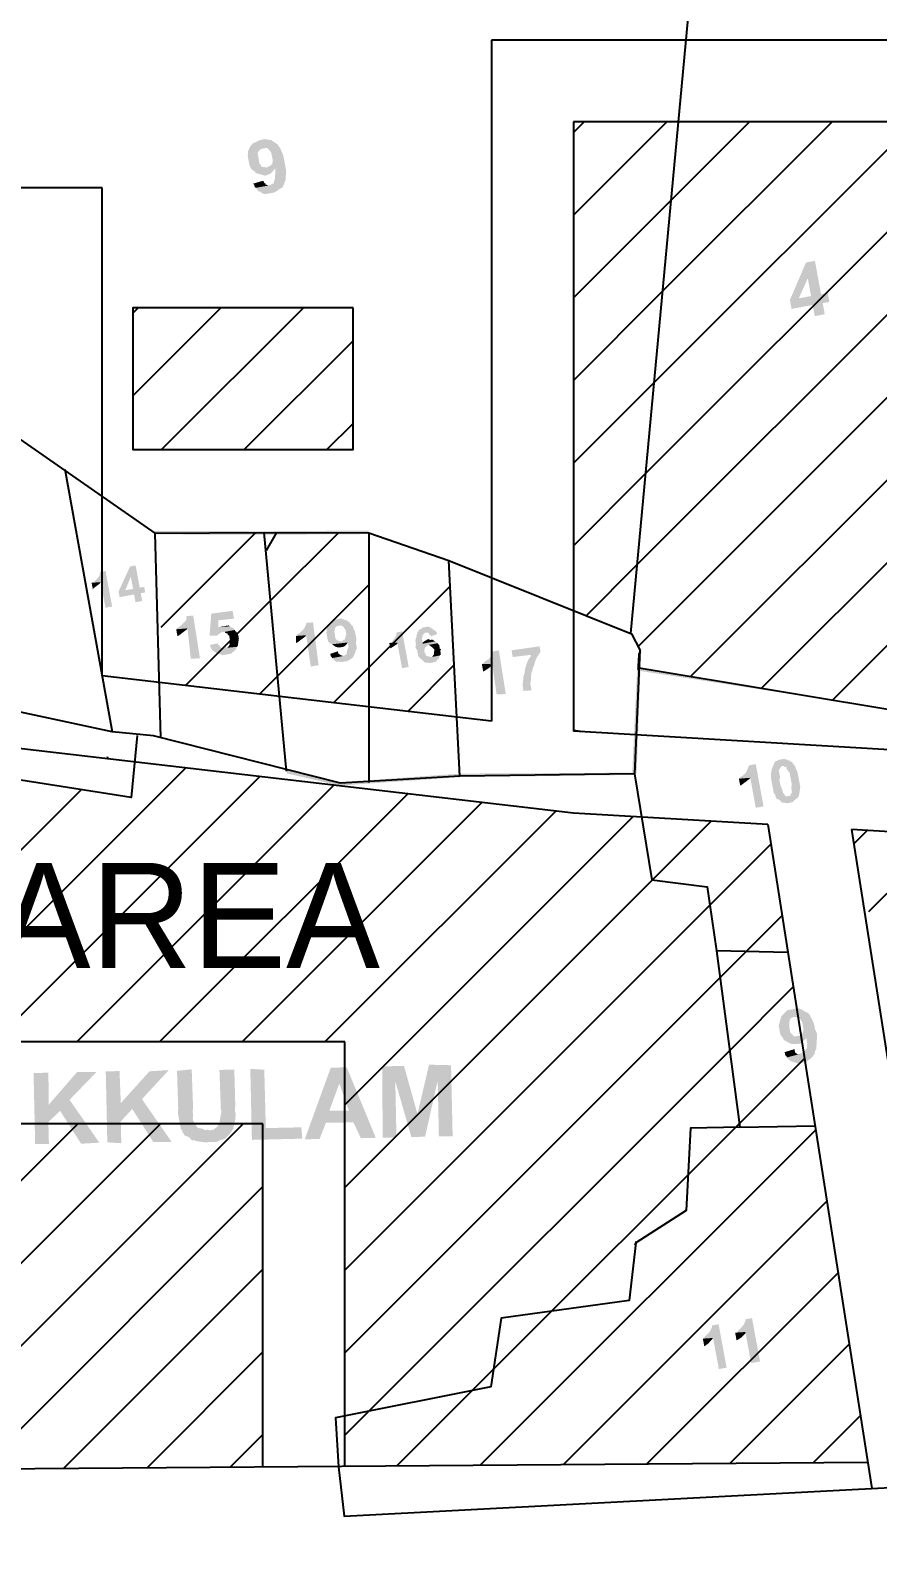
# Model space of a CAD drawing. Header units: metres. Extents: x 297 to 3998, y 336 to 1712.
# Drawn here: x 3137.8 to 3210.3, y 1241.3 to 1371.2 of the extents above; entities that cross this region are included whole.
import ezdxf

# ---------------------------------------------------------------- set-up
doc = ezdxf.new("R2010")
doc.units = ezdxf.units.M
doc.header["$MEASUREMENT"] = 0
doc.styles.get("Standard").update_dxf_attribs({"font": 'CENSCBK.TTF'})
pattern_1 = [(45, (-2513.5867, 677.9554), (-3.535534, 3.535534), [])]

msp = doc.modelspace()

# ---------------------------------------------------------------- hatches: boundary and pattern name
h = msp.add_hatch()
h.set_pattern_fill('ANSI31', color=2, scale=40, style=0)
h.set_pattern_definition(pattern_1)
h.paths.add_polyline_path([(3193.208, 1363.319), (3184.256, 1363.319), (3184.256, 1321.501), (3189.13, 1319.544)])
h = msp.add_hatch()
h.set_pattern_fill('ANSI31', color=2, scale=40, style=0)
h.set_pattern_definition(pattern_1)
h.paths.add_polyline_path([(3218.797, 1363.319), (3193.208, 1363.319), (3189.13, 1319.544), (3189.235, 1319.501), (3189.937, 1318.134), (3189.869, 1316.6), (3213.531, 1312.658), (3216.154, 1312.845), (3216.948, 1328.004), (3216.948, 1336.193), (3217.376, 1336.193)])
at = {"linetype": 'Continuous'}
for points in [[(3157.616, 1361.812), (3157.521, 1361.795), (3157.158, 1361.629), (3156.794, 1361.464), (3156.561, 1361.126), (3156.424, 1360.805), (3156.399, 1360.407), (3156.469, 1360.026), (3156.539, 1359.645), (3156.704, 1359.282), (3156.817, 1359.204), (3158.055, 1359.432), (3157.96, 1359.415), (3157.752, 1359.475), (3157.656, 1359.457), (3157.544, 1359.535), (3157.526, 1359.63), (3157.413, 1359.708), (3157.396, 1359.803), (3157.378, 1359.898), (3157.326, 1360.184), (3157.238, 1360.66), (3157.393, 1360.885), (3157.566, 1361.016), (3157.661, 1361.033), (3158.977, 1361.374), (3158.864, 1361.452), (3158.638, 1361.607), (3158.413, 1361.762), (3158.11, 1361.805), (3157.807, 1361.847), (3157.711, 1361.83)], [(3158.977, 1361.374), (3157.661, 1361.033), (3157.757, 1361.051), (3158.042, 1361.103), (3158.285, 1360.853), (3158.415, 1360.68), (3158.486, 1360.299), (3158.538, 1360.013), (3158.496, 1359.71), (3158.323, 1359.58), (3158.055, 1359.432), (3156.817, 1359.204), (3156.93, 1359.126), (3157.043, 1359.049), (3158.756, 1359.365), (3158.774, 1359.269), (3158.749, 1358.871), (3158.724, 1358.473), (3158.604, 1358.057), (3158.24, 1357.891), (3157.098, 1357.681), (3157.228, 1357.508), (3157.246, 1357.413), (3157.454, 1357.353), (3157.679, 1357.197), (3157.887, 1357.137), (3158.077, 1357.172), (3158.363, 1357.225), (3158.649, 1357.277), (3158.917, 1357.425), (3159.09, 1357.556), (3159.358, 1357.703), (3159.435, 1357.816), (3159.418, 1357.911), (3159.513, 1357.929), (3159.495, 1358.024), (3159.633, 1358.345), (3159.658, 1358.743), (3159.666, 1359.237), (3159.596, 1359.618), (3159.508, 1360.094), (3159.438, 1360.474), (3159.272, 1360.838), (3159.107, 1361.201), (3158.994, 1361.279)], [(3157.677, 1358.28), (3156.837, 1358.026), (3156.95, 1357.949), (3156.967, 1357.854), (3156.985, 1357.758), (3157.098, 1357.681), (3158.24, 1357.891), (3158.145, 1357.874), (3158.032, 1357.951), (3157.937, 1357.934), (3157.92, 1358.029), (3157.807, 1358.107), (3157.789, 1358.202)], [(3157.043, 1359.049), (3157.06, 1358.954), (3157.476, 1358.833), (3157.892, 1358.713), (3158.35, 1358.896), (3158.679, 1359.252), (3158.756, 1359.365)], [(3204.91, 1351.43), (3204.148, 1351.289), (3202.771, 1348.082), (3202.911, 1347.32), (3204.72, 1347.654), (3204.895, 1346.702), (3205.752, 1346.86), (3205.577, 1347.812), (3206.148, 1347.917), (3206.008, 1348.679), (3203.532, 1348.222), (3204.299, 1349.939)], [(3204.91, 1351.43), (3204.299, 1349.939), (3204.579, 1348.415), (3203.532, 1348.222), (3205.436, 1348.573)], [(3157.886, 1328.294), (3148.388, 1328.021), (3148.43, 1328.324)], [(3157.886, 1328.294), (3157.843, 1327.991), (3166.735, 1328.35)], [(3157.843, 1327.991), (3166.735, 1328.35), (3166.693, 1328.046)], [(3157.843, 1327.991), (3157.886, 1328.294), (3148.388, 1328.021)], [(3144.239, 1324.893), (3143.763, 1324.806), (3143.72, 1324.503), (3143.565, 1324.277), (3143.314, 1324.034), (3143.141, 1323.904), (3143.046, 1323.886), (3143.825, 1323.931), (3144.229, 1321.742), (3144.8, 1321.847)], [(3146.809, 1325.367), (3146.333, 1325.279), (3145.351, 1323.13), (3145.439, 1322.654), (3146.677, 1322.882), (3146.8, 1322.215), (3147.371, 1322.321), (3147.248, 1322.987), (3147.629, 1323.057), (3147.541, 1323.533), (3145.923, 1323.235), (3146.396, 1324.405)], [(3146.809, 1325.367), (3146.396, 1324.405), (3146.589, 1323.358), (3145.923, 1323.235), (3147.16, 1323.463)], [(3143.046, 1323.886), (3143.152, 1323.315), (3143.229, 1323.428), (3143.748, 1323.819), (3143.825, 1323.931)], [(3151.738, 1321.058), (3151.149, 1321.048), (3151.167, 1320.953), (3151.124, 1320.65), (3150.874, 1320.407), (3150.623, 1320.163), (3150.355, 1320.016), (3150.277, 1319.903), (3151.247, 1319.983), (3151.53, 1317.377), (3152.309, 1317.423)], [(3155.105, 1321.482), (3153.279, 1321.243), (3153.136, 1319.347), (3153.725, 1319.357), (3153.82, 1319.374), (3153.898, 1319.487), (3153.993, 1319.505), (3154.071, 1319.617), (3154.166, 1319.635), (3155.308, 1319.846), (3155.196, 1319.923), (3155.178, 1320.018), (3154.97, 1320.078), (3154.857, 1320.156), (3153.888, 1320.076), (3153.878, 1320.665), (3155.228, 1320.815)], [(3164.095, 1320.775), (3163.905, 1320.74), (3163.809, 1320.723), (3163.732, 1320.61), (3163.636, 1320.593), (3163.541, 1320.575), (3163.464, 1320.462), (3163.368, 1320.445), (3163.386, 1320.35), (3163.291, 1320.332), (3163.213, 1320.219), (3163.231, 1320.124), (3163.153, 1320.011), (3163.17, 1319.916), (3163.128, 1319.613), (3163.163, 1319.422), (3163.216, 1319.137), (3163.268, 1318.851), (3163.381, 1318.774), (3163.399, 1318.678), (3164.446, 1318.871), (3164.351, 1318.854), (3164.143, 1318.914), (3163.917, 1319.069), (3163.864, 1319.355), (3163.812, 1319.64), (3163.794, 1319.736), (3163.872, 1319.848), (3163.854, 1319.944), (3163.837, 1320.039), (3163.932, 1320.056), (3164.01, 1320.169), (3164.105, 1320.187), (3165.152, 1320.38), (3165.135, 1320.475), (3165.022, 1320.553), (3164.796, 1320.708), (3164.701, 1320.69), (3164.589, 1320.768), (3164.493, 1320.75), (3164.476, 1320.846), (3164.381, 1320.828), (3164.19, 1320.793)], [(3150.277, 1319.903), (3150.383, 1319.332), (3150.478, 1319.349), (3150.823, 1319.61), (3151.169, 1319.87), (3151.247, 1319.983)], [(3154.364, 1320.164), (3154.078, 1320.111), (3153.983, 1320.093), (3153.888, 1320.076), (3154.857, 1320.156), (3154.745, 1320.234), (3154.649, 1320.216), (3154.554, 1320.199), (3154.459, 1320.181)], [(3155.308, 1319.846), (3154.261, 1319.653), (3154.451, 1319.688), (3154.469, 1319.592), (3154.677, 1319.532), (3154.694, 1319.437), (3154.807, 1319.359), (3154.825, 1319.264), (3154.877, 1318.979), (3154.835, 1318.675), (3154.852, 1318.58), (3154.775, 1318.467), (3154.697, 1318.355), (3154.411, 1318.302), (3155.476, 1318.4), (3155.554, 1318.513), (3155.596, 1318.816), (3155.639, 1319.119), (3155.586, 1319.405), (3155.439, 1319.673), (3155.326, 1319.75)], [(3161.983, 1320.485), (3161.394, 1320.475), (3161.412, 1320.379), (3161.274, 1320.059), (3161.118, 1319.833), (3160.868, 1319.59), (3160.6, 1319.442), (3160.522, 1319.33), (3161.397, 1319.392), (3161.793, 1316.709), (3162.459, 1316.832)], [(3160.522, 1319.33), (3160.532, 1318.741), (3160.627, 1318.758), (3160.973, 1319.019), (3161.319, 1319.28), (3161.397, 1319.392)], [(3165.152, 1320.38), (3164.2, 1320.204), (3164.295, 1320.222), (3164.391, 1320.239), (3164.503, 1320.162), (3164.616, 1320.084), (3164.634, 1319.989), (3164.746, 1319.911), (3164.834, 1319.435), (3164.756, 1319.322), (3164.774, 1319.227), (3164.696, 1319.114), (3164.714, 1319.019), (3164.523, 1318.984), (3164.541, 1318.889), (3163.399, 1318.678), (3163.494, 1318.696), (3163.606, 1318.618), (3164.957, 1318.769), (3164.974, 1318.673), (3165.027, 1318.388), (3164.889, 1318.067), (3164.847, 1317.764), (3164.579, 1317.616), (3163.627, 1317.441), (3163.644, 1317.345), (3163.739, 1317.363), (3163.757, 1317.268), (3163.87, 1317.19), (3163.982, 1317.112), (3164.078, 1317.13), (3164.476, 1317.105), (3164.952, 1317.193), (3165.393, 1317.471), (3165.608, 1317.904), (3165.591, 1317.999), (3165.669, 1318.112), (3165.729, 1318.32), (3165.694, 1318.511), (3165.641, 1318.796), (3165.701, 1319.004), (3165.666, 1319.195), (3165.578, 1319.671), (3165.413, 1320.034), (3165.378, 1320.224), (3165.283, 1320.207), (3165.265, 1320.302)], [(3169.605, 1319.723), (3169.128, 1319.636), (3169.086, 1319.333), (3168.931, 1319.107), (3168.775, 1318.882), (3168.507, 1318.734), (3169.191, 1318.761), (3169.595, 1316.572), (3170.166, 1316.677)], [(3170.835, 1319.458), (3170.852, 1319.363), (3170.792, 1319.155), (3170.732, 1318.947), (3170.785, 1318.661), (3170.742, 1318.358), (3170.89, 1318.09), (3170.943, 1317.804), (3170.978, 1317.614), (3171.108, 1317.441), (3171.221, 1317.363), (3171.576, 1317.035), (3172.07, 1317.028), (3172.451, 1317.098), (3172.779, 1317.454), (3172.762, 1317.549), (3172.839, 1317.662), (3172.078, 1317.521), (3171.662, 1317.642), (3171.496, 1318.005), (3171.539, 1318.308), (3171.789, 1318.551), (3172.646, 1318.709), (3172.533, 1318.787), (3172.516, 1318.882), (3171.373, 1318.671), (3171.321, 1318.957), (3171.303, 1319.052), (3171.286, 1319.147), (3171.363, 1319.26), (3171.346, 1319.355), (3171.424, 1319.468), (3171.501, 1319.581), (3171.596, 1319.598), (3171.692, 1319.616)], [(3171.604, 1320.092), (3171.509, 1320.074), (3171.413, 1320.057), (3171.318, 1320.039), (3171.241, 1319.926), (3171.145, 1319.909), (3170.973, 1319.779), (3170.99, 1319.683), (3170.895, 1319.666), (3170.912, 1319.571), (3170.835, 1319.458), (3171.692, 1319.616), (3171.787, 1319.633), (3171.9, 1319.556), (3171.917, 1319.461), (3172.03, 1319.383), (3172.047, 1319.288), (3172.601, 1319.488), (3172.584, 1319.583), (3172.453, 1319.756), (3172.228, 1319.912), (3172.002, 1320.067), (3171.794, 1320.127), (3171.699, 1320.109)], [(3153.848, 1318.69), (3153.181, 1318.568), (3153.216, 1318.377), (3153.364, 1318.109), (3153.59, 1317.954), (3153.815, 1317.798), (3154.118, 1317.756), (3154.231, 1317.678), (3154.326, 1317.696), (3154.421, 1317.713), (3154.517, 1317.731), (3154.612, 1317.748), (3154.707, 1317.766), (3154.897, 1317.801), (3154.993, 1317.819), (3155.07, 1317.931), (3155.166, 1317.949), (3155.243, 1318.062), (3155.416, 1318.192), (3155.399, 1318.287), (3155.476, 1318.4), (3154.411, 1318.302), (3154.316, 1318.285), (3154.221, 1318.267), (3154.108, 1318.345), (3153.995, 1318.422), (3153.978, 1318.518), (3153.865, 1318.595)], [(3164.11, 1318.022), (3163.461, 1317.804), (3163.479, 1317.709), (3163.496, 1317.614), (3163.627, 1317.441), (3164.579, 1317.616), (3164.371, 1317.676), (3164.258, 1317.754), (3164.145, 1317.832), (3164.128, 1317.927)], [(3163.606, 1318.618), (3163.945, 1318.385), (3164.248, 1318.343), (3164.629, 1318.413), (3164.879, 1318.656), (3164.957, 1318.769)], [(3168.507, 1318.734), (3168.612, 1318.163), (3168.595, 1318.258), (3169.209, 1318.666), (3169.191, 1318.761)], [(3171.797, 1319.045), (3171.529, 1318.897), (3171.356, 1318.766), (3171.373, 1318.671), (3172.516, 1318.882), (3172.421, 1318.864), (3172.195, 1319.02), (3172.005, 1318.984), (3171.892, 1319.062)], [(3172.646, 1318.709), (3171.789, 1318.551), (3171.885, 1318.569), (3172.11, 1318.413), (3172.353, 1318.163), (3172.328, 1317.764), (3172.173, 1317.539), (3172.078, 1317.521), (3172.839, 1317.662), (3172.917, 1317.774), (3172.899, 1317.87), (3172.882, 1317.965), (3172.864, 1318.06), (3172.942, 1318.173), (3172.829, 1318.25), (3172.794, 1318.441), (3172.777, 1318.536)], [(3177.878, 1318.098), (3177.306, 1317.993), (3177.186, 1317.577), (3177.031, 1317.351), (3176.763, 1317.203), (3176.512, 1316.96), (3176.417, 1316.943), (3177.309, 1316.91), (3177.687, 1314.322), (3178.467, 1314.367)], [(3181.358, 1318.444), (3178.96, 1318.1), (3179.065, 1317.529), (3180.606, 1317.715), (3180.624, 1317.619), (3180.391, 1317.281), (3180.253, 1316.96), (3180.133, 1316.545), (3180.09, 1316.241), (3179.97, 1315.825), (3179.945, 1315.427), (3179.902, 1315.124), (3179.972, 1314.743), (3179.895, 1314.63), (3180.674, 1314.675), (3180.639, 1314.866), (3180.569, 1315.247), (3180.611, 1315.55), (3180.636, 1315.948), (3180.679, 1316.251), (3180.757, 1316.364), (3180.739, 1316.459), (3180.877, 1316.78), (3180.997, 1317.196), (3181.135, 1317.517), (3181.368, 1317.855), (3181.445, 1317.968)], [(3189.801, 1318.031), (3189.987, 1316.49), (3189.701, 1316.437)], [(3190.069, 1318.179), (3189.801, 1318.031), (3189.987, 1316.49)], [(3176.417, 1316.943), (3176.54, 1316.276), (3176.981, 1316.554), (3177.327, 1316.815), (3177.309, 1316.91)], [(3189.701, 1316.437), (3189.661, 1307.57), (3189.281, 1307.5)], [(3189.987, 1316.49), (3189.701, 1316.437), (3189.661, 1307.57)], [(3189.874, 1316.568), (3189.814, 1316.36), (3213.418, 1312.735)], [(3202.041, 1308.769), (3201.946, 1308.751), (3201.851, 1308.734), (3201.487, 1308.568), (3201.349, 1308.248), (3201.212, 1307.927), (3201.169, 1307.624), (3201.144, 1307.225), (3201.214, 1306.844), (3201.284, 1306.464), (3201.337, 1306.178), (3201.355, 1306.083), (3201.372, 1305.988), (3201.407, 1305.797), (3201.502, 1305.815), (3201.52, 1305.719), (3201.537, 1305.624), (3201.555, 1305.529), (3201.685, 1305.356), (3201.781, 1305.374), (3202.136, 1305.046), (3202.232, 1305.063), (3202.327, 1305.081), (3202.439, 1305.003), (3202.535, 1305.021), (3202.63, 1305.038), (3202.82, 1305.073), (3202.916, 1305.091), (3203.011, 1305.108), (3203.088, 1305.221), (3203.434, 1305.482), (3203.512, 1305.594), (3203.572, 1305.802), (3202.62, 1305.627), (3202.429, 1305.592), (3202.299, 1305.765), (3202.169, 1305.937), (3202.151, 1306.033), (3202.134, 1306.128), (3201.951, 1306.586), (3201.863, 1307.062), (3201.941, 1307.175), (3201.871, 1307.556), (3201.836, 1307.746), (3201.818, 1307.842), (3201.896, 1307.954), (3201.973, 1308.067), (3202.051, 1308.18), (3203.098, 1308.373), (3202.986, 1308.451), (3202.968, 1308.546), (3202.76, 1308.606), (3202.742, 1308.701), (3202.647, 1308.684), (3202.535, 1308.761), (3202.439, 1308.744), (3202.327, 1308.821), (3202.231, 1308.804), (3202.136, 1308.786)], [(3164.301, 1306.835), (3159.736, 1307.569), (3159.779, 1307.872)], [(3164.259, 1306.532), (3164.301, 1306.835), (3159.736, 1307.569)], [(3166.734, 1306.988), (3166.787, 1306.702), (3174.604, 1307.552)], [(3166.787, 1306.702), (3174.604, 1307.552), (3174.561, 1307.249)], [(3189.489, 1307.44), (3189.453, 1307.631), (3174.561, 1307.249)], [(3189.453, 1307.631), (3174.561, 1307.249), (3174.604, 1307.552)], [(3174.604, 1307.552), (3174.561, 1307.249), (3189.453, 1307.631)], [(3174.561, 1307.249), (3189.453, 1307.631), (3189.489, 1307.44)], [(3199.851, 1308.365), (3199.28, 1308.26), (3199.142, 1307.939), (3199.004, 1307.619), (3198.754, 1307.375), (3198.486, 1307.228), (3198.408, 1307.115), (3199.378, 1307.195), (3199.851, 1304.625), (3200.518, 1304.747)], [(3203.098, 1308.373), (3202.146, 1308.197), (3202.241, 1308.215), (3202.259, 1308.12), (3202.354, 1308.137), (3202.449, 1308.155), (3202.467, 1308.06), (3202.484, 1307.964), (3202.615, 1307.792), (3202.632, 1307.696), (3202.727, 1307.714), (3202.868, 1306.952), (3202.92, 1306.667), (3202.895, 1306.268), (3202.948, 1305.983), (3202.81, 1305.662), (3202.715, 1305.644), (3202.62, 1305.627), (3203.572, 1305.802), (3203.615, 1306.105), (3203.657, 1306.409), (3203.604, 1306.694), (3203.534, 1307.075), (3203.482, 1307.361), (3203.429, 1307.646), (3203.264, 1308.01), (3203.229, 1308.2), (3203.116, 1308.278)], [(3166.787, 1306.702), (3166.734, 1306.988), (3164.259, 1306.532)], [(3166.734, 1306.988), (3164.259, 1306.532), (3164.301, 1306.835)], [(3198.408, 1307.115), (3198.513, 1306.544), (3198.609, 1306.561), (3198.954, 1306.822), (3199.3, 1307.082), (3199.378, 1307.195)], [(3203.027, 1287.392), (3202.551, 1287.304), (3202.3, 1287.061), (3202.05, 1286.818), (3201.929, 1286.402), (3201.809, 1285.986), (3201.879, 1285.606), (3201.949, 1285.225), (3202.21, 1284.879), (3202.228, 1284.784), (3203.448, 1285.107), (3203.353, 1285.09), (3203.162, 1285.054), (3203.049, 1285.132), (3203.032, 1285.227), (3202.937, 1285.21), (3202.919, 1285.305), (3202.806, 1285.383), (3202.789, 1285.478), (3202.719, 1285.859), (3202.726, 1286.352), (3202.786, 1286.56), (3202.959, 1286.69), (3203.149, 1286.726), (3204.387, 1286.954), (3204.37, 1287.049), (3204.049, 1287.187), (3203.823, 1287.342), (3203.503, 1287.48), (3203.312, 1287.445), (3203.122, 1287.41)], [(3204.387, 1286.954), (3203.149, 1286.726), (3203.453, 1286.683), (3203.678, 1286.528), (3203.826, 1286.26), (3203.879, 1285.974), (3203.931, 1285.688), (3203.889, 1285.385), (3203.733, 1285.16), (3203.448, 1285.107), (3202.228, 1284.784), (3202.34, 1284.706), (3202.453, 1284.628), (3204.167, 1284.944), (3204.184, 1284.849), (3204.255, 1284.468), (3204.229, 1284.07), (3203.996, 1283.732), (3203.728, 1283.584), (3202.508, 1283.26), (3202.621, 1283.183), (3202.639, 1283.088), (3202.864, 1282.932), (3203.072, 1282.872), (3203.28, 1282.812), (3203.488, 1282.752), (3203.774, 1282.805), (3204.059, 1282.857), (3204.327, 1283.005), (3204.5, 1283.135), (3204.751, 1283.378), (3204.828, 1283.491), (3204.906, 1283.604), (3204.888, 1283.699), (3205.026, 1284.02), (3205.051, 1284.418), (3205.076, 1284.817), (3205.084, 1285.31), (3204.918, 1285.673), (3204.831, 1286.149), (3204.665, 1286.513), (3204.517, 1286.781), (3204.5, 1286.876)], [(3202.453, 1284.628), (3202.887, 1284.413), (3203.38, 1284.406), (3203.761, 1284.476), (3204.089, 1284.831), (3204.167, 1284.944)], [(3203.165, 1283.972), (3202.325, 1283.719), (3202.343, 1283.624), (3202.378, 1283.433), (3202.491, 1283.356), (3202.508, 1283.26), (3203.728, 1283.584), (3203.633, 1283.566), (3203.443, 1283.531), (3203.33, 1283.609), (3203.217, 1283.686), (3203.2, 1283.782)], [(3139.353, 1281.959), (3138.08, 1281.922), (3138.216, 1275.844), (3139.393, 1275.864), (3139.346, 1277.725), (3140.348, 1278.697), (3139.368, 1279.206)], [(3143.474, 1282.03), (3141.803, 1282.017), (3139.368, 1279.206), (3140.348, 1278.697), (3142.147, 1275.879), (3143.705, 1275.969), (3141.159, 1279.634)], [(3145.431, 1282.095), (3144.254, 1282.075), (3144.389, 1275.997), (3145.584, 1275.922), (3145.537, 1277.783), (3146.521, 1278.85), (3145.541, 1279.359)], [(3149.648, 1282.183), (3147.994, 1282.075), (3145.541, 1279.359), (3146.521, 1278.85), (3148.32, 1276.032), (3149.896, 1276.027), (3147.35, 1279.692)], [(3151.605, 1282.248), (3150.349, 1282.115), (3150.452, 1278.886), (3150.427, 1278.487), (3150.515, 1278.011), (3150.603, 1277.535), (3150.673, 1277.155), (3150.803, 1276.982), (3152.95, 1277.082), (3152.76, 1277.047), (3152.439, 1277.185), (3152.136, 1277.227), (3151.875, 1277.573), (3151.728, 1277.841), (3151.693, 1278.031), (3151.735, 1278.335), (3151.682, 1278.62), (3151.725, 1278.923)], [(3155.25, 1282.231), (3153.977, 1282.193), (3154.098, 1278.868), (3154.15, 1278.583), (3154.09, 1278.375), (3154.048, 1278.072), (3153.988, 1277.864), (3154.023, 1277.673), (3153.945, 1277.561), (3153.79, 1277.335), (3153.617, 1277.205), (3153.444, 1277.074), (3153.158, 1277.022), (3152.95, 1277.082), (3150.803, 1276.982), (3150.838, 1276.791), (3150.951, 1276.714), (3150.968, 1276.618), (3151.081, 1276.541), (3151.289, 1276.481), (3151.402, 1276.403), (3151.645, 1276.152), (3151.835, 1276.187), (3151.948, 1276.11), (3152.251, 1276.067), (3152.554, 1276.025), (3152.858, 1275.982), (3153.143, 1276.035), (3153.542, 1276.01), (3153.827, 1276.062), (3154.095, 1276.21), (3154.381, 1276.263), (3154.554, 1276.393), (3154.804, 1276.636), (3154.882, 1276.749), (3155.037, 1276.974), (3155.193, 1277.2), (3155.175, 1277.295), (3155.235, 1277.503), (3155.338, 1278.014), (3155.363, 1278.412), (3155.328, 1278.603), (3155.293, 1278.793), (3155.335, 1279.096)], [(3157.813, 1282.211), (3156.618, 1282.286), (3156.754, 1276.208), (3161.066, 1276.313), (3160.985, 1277.283), (3157.946, 1277.215)], [(3164.861, 1282.427), (3163.493, 1282.372), (3161.274, 1276.253), (3162.546, 1276.291), (3163.08, 1277.669), (3165.435, 1277.709), (3163.381, 1278.709), (3164.232, 1281.031)], [(3164.861, 1282.427), (3164.232, 1281.031), (3165.052, 1278.721), (3163.381, 1278.709), (3165.435, 1277.709), (3166.079, 1276.351), (3167.352, 1276.389)], [(3169.762, 1282.542), (3167.9, 1282.495), (3167.941, 1276.399), (3169.118, 1276.419), (3169.02, 1281.224)], [(3169.762, 1282.542), (3169.02, 1281.224), (3170.391, 1276.456), (3170.914, 1278.423)], [(3173.788, 1282.595), (3171.909, 1282.643), (3170.914, 1278.423), (3170.391, 1276.456), (3171.569, 1276.477), (3172.648, 1281.302)], [(3173.788, 1282.595), (3172.648, 1281.302), (3172.746, 1276.497), (3173.924, 1276.517)], [(3199.53, 1260.957), (3198.959, 1260.851), (3198.977, 1260.756), (3198.839, 1260.435), (3198.684, 1260.21), (3198.433, 1259.967), (3198.182, 1259.724), (3198.087, 1259.706), (3198.962, 1259.769), (3199.453, 1257.103), (3200.215, 1257.244)], [(3196.674, 1260.43), (3196.103, 1260.325), (3196.12, 1260.23), (3195.983, 1259.909), (3195.827, 1259.684), (3195.577, 1259.441), (3195.326, 1259.198), (3196.201, 1259.26), (3196.692, 1256.594), (3197.358, 1256.717)], [(3198.087, 1259.706), (3198.21, 1259.04), (3198.651, 1259.318), (3198.979, 1259.674), (3198.962, 1259.769)], [(3195.326, 1259.198), (3195.449, 1258.531), (3195.795, 1258.792), (3196.123, 1259.147), (3196.201, 1259.26)]]:
    msp.add_hatch(color=0, dxfattribs=at).paths.add_polyline_path(points)
h = msp.add_hatch()
h.set_pattern_fill('ANSI31', color=2, scale=40, style=0)
h.set_pattern_definition([(45, (-2709.051, 639.0696), (-3.535534, 3.535534), [])])
h.paths.add_polyline_path([(3146.569, 1347.414), (3146.569, 1335.274), (3165.417, 1335.274), (3165.417, 1347.414)])
h = msp.add_hatch()
h.set_pattern_fill('ANSI31', color=2, scale=40, style=0)
h.set_pattern_definition(pattern_1)
h.paths.add_polyline_path([(3157.808, 1328.181), (3153.558, 1328.159), (3148.698, 1319.547), (3148.811, 1315.357), (3159.108, 1314.157)])
h = msp.add_hatch()
h.set_pattern_fill('ANSI31', color=2, scale=40, style=0)
h.set_pattern_definition(pattern_1)
h.paths.add_polyline_path([(3166.77, 1328.159), (3158.888, 1328.179), (3157.957, 1326.577), (3159.108, 1314.157), (3166.769, 1313.265)])
h = msp.add_hatch()
h.set_pattern_fill('ANSI31', color=2, scale=40, style=0)
h.set_pattern_definition(pattern_1)
h.paths.add_polyline_path([(3173.608, 1325.777), (3170.457, 1326.875), (3166.77, 1320.322), (3166.769, 1313.265), (3174.287, 1312.389)])
h = msp.add_hatch()
h.set_pattern_fill('ANSI31', color=2, scale=40, style=0)
h.set_pattern_definition(pattern_1)
h.paths.add_polyline_path([(3195.685, 1297.852), (3190.947, 1298.456), (3190.073, 1303.835), (3184.256, 1304.18), (3146.718, 1308.553), (3146.432, 1305.511), (3096.858, 1313.308), (3094.466, 1311.12), (3093.664, 1309.626), (3100.99, 1284.586), (3164.694, 1284.586), (3164.694, 1252.581), (3177.187, 1255.068), (3178.074, 1260.94), (3189.015, 1262.464), (3189.583, 1267.393), (3193.898, 1270.156), (3194.271, 1277.214), (3198.487, 1277.302), (3196.495, 1292.39)])
h = msp.add_hatch()
h.set_pattern_fill('ANSI31', color=2, scale=40, style=0)
h.set_pattern_definition(pattern_1)
h.paths.add_polyline_path([(3196.495, 1292.39), (3202.597, 1292.249), (3200.881, 1303.194), (3190.073, 1303.835), (3190.947, 1298.456), (3195.685, 1297.852)])
h = msp.add_hatch()
h.set_pattern_fill('ANSI31', color=2, scale=40, style=0)
h.set_pattern_definition(pattern_1)
h.paths.add_polyline_path([(3211.208, 1302.581), (3208.033, 1302.77), (3208.426, 1300.265), (3208.919, 1300.291), (3210.012, 1292.223), (3211.51, 1292.218), (3210.797, 1300.798)])
h = msp.add_hatch()
h.set_pattern_fill('ANSI31', color=2, scale=40, style=0)
h.set_pattern_definition(pattern_1)
h.paths.add_polyline_path([(3198.487, 1277.302), (3204.924, 1277.404), (3202.597, 1292.249), (3196.495, 1292.39)])
h = msp.add_hatch()
h.set_pattern_fill('ANSI31', color=2, scale=40, style=0)
h.set_pattern_definition(pattern_1)
h.paths.add_polyline_path([(3123.172, 1247.969), (3114.573, 1248.157), (3108.911, 1247.901), (3101.82, 1247.382), (3101.689, 1260.63), (3087.356, 1277.586), (3157.694, 1277.586), (3157.694, 1248.231)])
h = msp.add_hatch()
h.set_pattern_fill('ANSI31', color=2, scale=40, style=0)
h.set_pattern_definition(pattern_1)
h.paths.add_polyline_path([(3204.924, 1277.404), (3198.487, 1277.302), (3194.271, 1277.214), (3193.898, 1270.156), (3189.624, 1267.418), (3189.573, 1267.3), (3189.015, 1262.464), (3178.074, 1260.94), (3177.187, 1255.068), (3164.694, 1252.581), (3164.694, 1248.283), (3209.435, 1248.622)])

# ---------------------------------------------------------------- linework, layer by layer
at = {"color": 2}
for p, q in [((3332.777, 1370.319), (3177.256, 1370.319)), ((3177.256, 1370.319), (3177.256, 1312.043)), ((3332.777, 1363.319), (3184.256, 1363.319)), ((3184.256, 1363.319), (3184.256, 1311.192)), ((3143.944, 1357.668), (3136.944, 1357.668)), ((3143.944, 1315.924), (3143.944, 1357.668)), ((3177.256, 1312.043), (3143.944, 1315.924)), ((3184.256, 1304.18), (3094.145, 1314.679)), ((3185.066, 1311.133), (3184.256, 1311.227)), ((3216.948, 1309.253), (3184.256, 1311.192)), ((3200.881, 1303.194), (3184.256, 1304.18)), ((3200.881, 1303.194), (3209.786, 1246.381)), ((3247.297, 1300.441), (3208.033, 1302.77)), ((3208.033, 1302.77), (3216.804, 1246.814)), ((3164.694, 1284.586), (3060.088, 1284.586)), ((3164.694, 1248.283), (3164.694, 1284.586)), ((3157.694, 1277.586), (3058.725, 1277.586)), ((3157.694, 1248.283), (3157.694, 1277.586))]:
    msp.add_line(p, q, dxfattribs=at)
at = {"color": 7, "linetype": 'ByBlock'}
for points in [[(3195.206, 1384.776), (3189.13, 1319.544)], [(3189.869, 1316.6), (3213.531, 1312.658), (3252.944, 1315.471), (3255.692, 1324.948), (3301.124, 1323.974), (3316.773, 1326.661), (3313.709, 1333.676), (3306.936, 1367.865), (3302.464, 1376.001), (3295.202, 1372.009)], [(3131.423, 1339.956), (3148.465, 1328.133), (3157.808, 1328.181), (3166.77, 1328.159), (3173.608, 1325.777), (3189.235, 1319.501), (3189.937, 1318.134), (3189.471, 1307.535), (3174.543, 1307.344), (3164.319, 1306.74), (3148.352, 1310.787), (3144.808, 1311.118), (3131.484, 1313.979)]]:
    msp.add_lwpolyline(points, dxfattribs=at)
at = {"color": 2}
msp.add_lwpolyline([(3165.417, 1347.414), (3146.569, 1347.414), (3146.569, 1335.274), (3165.417, 1335.274)], close=True, dxfattribs=at)
at = {"color": 0, "linetype": 'Continuous'}
for points in [[(3140.686, 1333.492), (3140.781, 1333.51)], [(3140.763, 1333.605), (3144.808, 1311.118)], [(3148.465, 1328.133), (3148.94, 1310.6)], [(3159.701, 1307.759), (3157.808, 1328.181)], [(3157.994, 1326.64), (3158.891, 1328.184)], [(3166.77, 1328.159), (3166.769, 1306.798)], [(3174.543, 1307.344), (3173.608, 1325.777)], [(3146.93, 1310.82), (3146.432, 1305.511), (3096.858, 1313.308), (3093.489, 1310.226), (3101.468, 1282.952), (3101.82, 1247.382), (3108.911, 1247.901), (3114.573, 1248.157), (3123.172, 1247.969), (3209.435, 1248.622)], [(3144.433, 1308.884), (3144.415, 1308.979)], [(3189.471, 1307.535), (3190.947, 1298.456), (3195.685, 1297.852), (3196.495, 1292.39), (3198.487, 1277.302)], [(3202.597, 1292.249), (3196.495, 1292.39)], [(3198.487, 1277.302), (3194.271, 1277.214), (3193.898, 1270.156), (3189.583, 1267.393), (3189.015, 1262.464), (3178.074, 1260.94), (3177.187, 1255.068), (3163.893, 1252.421), (3164.171, 1248.24)], [(3198.487, 1277.302), (3204.924, 1277.404)], [(3189.523, 1267.185), (3189.661, 1267.505)], [(3164.171, 1248.24), (3164.658, 1243.998), (3214.085, 1246.608)]]:
    msp.add_lwpolyline(points, dxfattribs=at)
at = {"color": 1, "linetype": 'ByBlock'}
msp.add_circle((3312.782, 1009.358), 500, dxfattribs=at)

# ---------------------------------------------------------------- texts
at = {"color": 4, "linetype": 'Continuous'}
msp.add_text('BUILDUP AREA ', height=9, dxfattribs=at).set_placement((3079.424, 1290.914))

doc.saveas('drawing.dxf')
